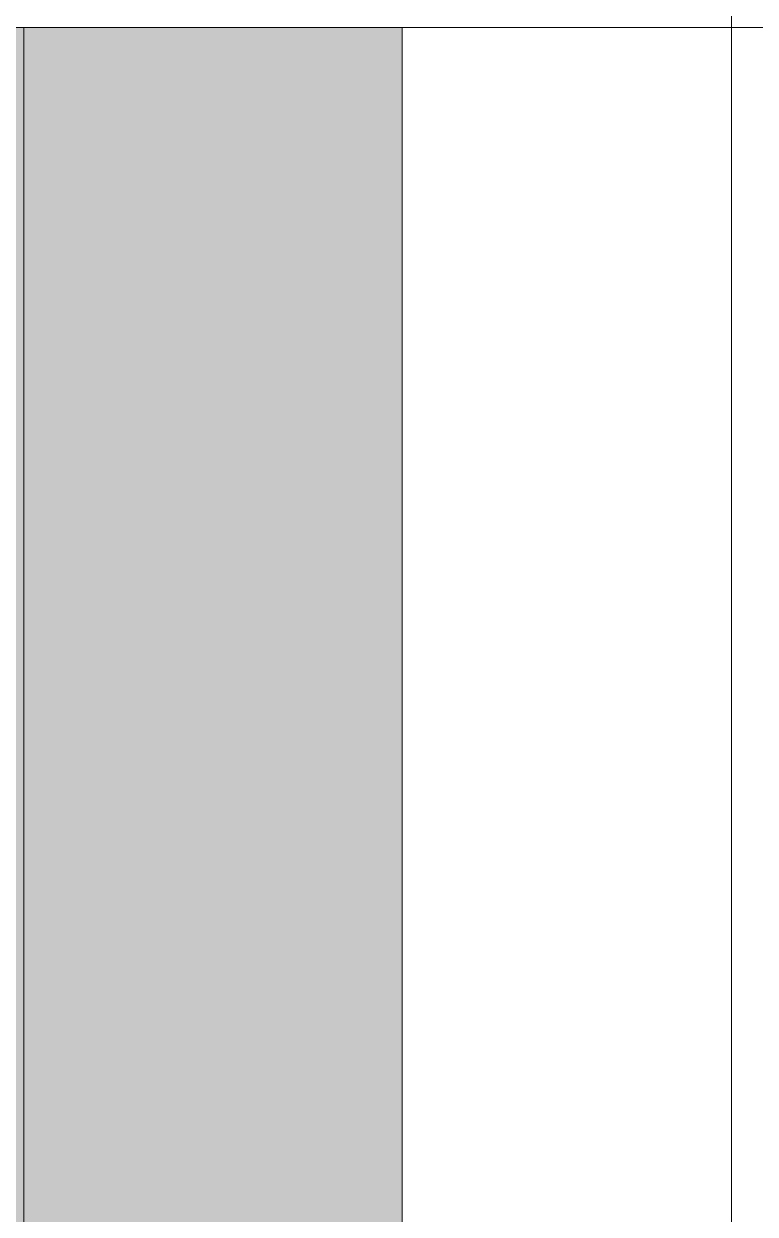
# Model space of a CAD drawing. Header units: metres. Extents: x 5 to 242, y -3 to 162.
# Drawn here: x 18.137 to 18.62, y 116.53 to 117.317 of the extents above; entities that cross this region are included whole.
import ezdxf

# ---------------------------------------------------------------- set-up
doc = ezdxf.new("R2010")
doc.units = ezdxf.units.M
doc.layers.add('1053_ARQ_BASE_MATADOURO_2_dwg', color=7, linetype='Continuous', lineweight=5, true_color=0x767676)
doc.layers.add('1053_ARQ_BASE_MATADOURO_dwg', color=7, linetype='Continuous', lineweight=5, true_color=0x767676)
for name, color, linetype, lineweight in [('A-DETL', 7, 'Continuous', 5), ('A-DETL-GENF', 7, 'Continuous', 5), ('A-PISO', 7, 'Continuous', 5), ('A-WALL', 7, 'Continuous', 9), ('G-ANNO-SYMB', 7, 'Continuous', 5)]:
    doc.layers.add(name, color=color, linetype=linetype, lineweight=lineweight)

# ---------------------------------------------------------------- blocks, each defined once
blk = doc.blocks.new('1053_ARQ_BASE_MATADOURO_dwg-3625622-CURRAL BOVINO')
at = {"color": 253, "lineweight": 5, "true_color": 0xaeaeae}
blk.add_line((119.29312, 117.31418), (119.29312, 109.81418), dxfattribs=at)
blk = doc.blocks.new('1053_ARQ_BASE_MATADOURO_2_dwg-3637054-CURRAL BOVINO')
at = {"layer": 'A-PISO', "color": 253, "true_color": 0xaaaaaa}
blk.add_line((119.04312, 84.12815), (118.85892, 84.12815), dxfattribs=at)
at = {"layer": 'A-PISO', "color": 253, "true_color": 0xaeaeae}
for p, q in [((119.04312, 84.12815), (119.04312, 76.62815)), ((119.29312, 84.12815), (119.04312, 84.12815)), ((119.29312, 84.12815), (119.29312, 76.62815))]:
    blk.add_line(p, q, dxfattribs=at)
at = {"layer": 'A-PISO', "color": 253, "true_color": 0xaaaaaa, "flags": 128}
blk.add_lwpolyline([(126.14312, 80.50315), (126.14312, 84.12815), (119.29312, 84.12815)], dxfattribs=at)

msp = doc.modelspace()

# ---------------------------------------------------------------- hatches: boundary and pattern name
at = {"layer": 'A-DETL-GENF', "true_color": 0xbfdfff}
h = msp.add_hatch(color=254, dxfattribs=at)
h.paths.add_polyline_path([(36.30292, 99.21418), (36.50292, 99.21418), (36.50292, 103.21418), (36.41542, 103.21418), (36.41542, 103.17314), (36.42662, 103.17314), (36.42662, 103.15664), (36.42472, 103.15664), (36.42472, 103.08264), (36.42662, 103.08264), (36.42662, 103.06614), (36.41542, 103.06614), (36.41499, 103.02368), (36.39042, 103.02391), (36.39042, 103.06614), (36.37922, 103.06614), (36.37922, 103.08264), (36.38112, 103.08264), (36.38112, 103.11214), (36.30292, 103.11214), (36.30292, 101.90792)])
h.paths.add_polyline_path([(27.20292, 99.21418), (27.20292, 103.21418), (27.11542, 103.21418), (27.11542, 103.17314), (27.12662, 103.17314), (27.12662, 103.15664), (27.12472, 103.15664), (27.12472, 103.08264), (27.12662, 103.08264), (27.12662, 103.06614), (27.11542, 103.06614), (27.11499, 103.02368), (27.09042, 103.02391), (27.09042, 103.06614), (27.07922, 103.06614), (27.07922, 103.08264), (27.08112, 103.08264), (27.08112, 103.11214), (27.00292, 103.11214), (27.00292, 99.21418)])
h.paths.add_polyline_path([(40.55292, 99.21418), (40.75292, 99.21418), (40.75292, 103.21418), (40.66542, 103.21418), (40.66542, 103.17314), (40.67662, 103.17314), (40.67662, 103.15664), (40.67472, 103.15664), (40.67472, 103.08264), (40.67662, 103.08264), (40.67662, 103.06614), (40.66542, 103.06614), (40.66499, 103.02368), (40.64042, 103.02391), (40.64042, 103.06614), (40.62922, 103.06614), (40.62922, 103.08264), (40.63112, 103.08264), (40.63112, 103.11214), (40.55292, 103.11214), (40.55292, 100.22422)])
h.paths.add_polyline_path([(29.75292, 99.21418), (29.95292, 99.21418), (29.95292, 103.21418), (29.86542, 103.21418), (29.86542, 103.17314), (29.87662, 103.17314), (29.87662, 103.15664), (29.87472, 103.15664), (29.87472, 103.08264), (29.87662, 103.08264), (29.87662, 103.06614), (29.86542, 103.06614), (29.86499, 103.02368), (29.84042, 103.02391), (29.84042, 103.06614), (29.82922, 103.06614), (29.82922, 103.08264), (29.83112, 103.08264), (29.83112, 103.11214), (29.75292, 103.11214), (29.75292, 100.35821)])
h.paths.add_polyline_path([(40.55727, 103.12714), (40.63112, 103.12714), (40.63112, 103.15664), (40.62922, 103.15664), (40.62922, 103.17314), (40.64042, 103.17314), (40.64042, 103.21418), (40.55292, 103.21418), (40.55292, 103.12714)])
h.paths.add_polyline_path([(36.30727, 103.12714), (36.38112, 103.12714), (36.38112, 103.15664), (36.37922, 103.15664), (36.37922, 103.17314), (36.39042, 103.17314), (36.39042, 103.21418), (36.30292, 103.21418), (36.30292, 103.12714)])
h.paths.add_polyline_path([(29.75727, 103.12714), (29.83112, 103.12714), (29.83112, 103.15664), (29.82922, 103.15664), (29.82922, 103.17314), (29.84042, 103.17314), (29.84042, 103.21418), (29.75292, 103.21418), (29.75292, 103.12714)])
h.paths.add_polyline_path([(27.00292, 103.12714), (27.08112, 103.12714), (27.08112, 103.15664), (27.07922, 103.15664), (27.07922, 103.17314), (27.09042, 103.17314), (27.09042, 103.21418), (27.00292, 103.21418)])
h.paths.add_polyline_path([(21.87615, 106.81418), (22.88663, 106.81418), (22.88663, 107.21418), (17.73663, 107.21418), (17.73663, 107.02668), (17.90313, 107.02668), (17.90313, 107.03788), (17.91963, 107.03788), (17.91963, 107.03598), (17.99363, 107.03598), (17.99363, 107.03788), (18.01013, 107.03788), (18.01013, 107.02668), (18.03663, 107.02626), (18.0364, 107.00168), (18.01013, 107.00168), (18.01013, 106.99048), (17.99363, 106.99048), (17.99363, 106.99238), (17.96413, 106.99238), (17.96413, 106.88918), (17.94913, 106.88918), (17.94899, 106.99238), (17.91963, 106.99238), (17.91963, 106.99048), (17.90313, 106.99048), (17.90313, 107.00168), (17.73663, 107.00168), (17.73663, 106.81418), (21.87371, 106.81418)])
h.paths.add_polyline_path([(18.06574, 109.81418), (18.13663, 109.81418), (18.13663, 117.31418), (17.94913, 117.31393), (17.94913, 117.15268), (17.96033, 117.15268), (17.96033, 117.13618), (17.95843, 117.13618), (17.95843, 117.06218), (17.96033, 117.06218), (17.96033, 117.04568), (17.94913, 117.04568), (17.9487, 117.01813), (17.92413, 117.01836), (17.92413, 117.04568), (17.91293, 117.04568), (17.91293, 117.06218), (17.91483, 117.06218), (17.91483, 117.09168), (17.81163, 117.09168), (17.81163, 117.10668), (17.91483, 117.10668), (17.91483, 117.13618), (17.91293, 117.13618), (17.91293, 117.15268), (17.92413, 117.15268), (17.92413, 117.31418), (17.74134, 117.31418), (17.74134, 109.81418)])
h.paths.add_polyline_path([(26.23663, 109.81418), (26.63663, 109.81418), (26.63663, 117.31418), (26.44913, 117.31393), (26.44913, 117.15268), (26.46033, 117.15268), (26.46033, 117.13618), (26.45843, 117.13618), (26.45843, 117.06218), (26.46033, 117.06218), (26.46033, 117.04568), (26.44913, 117.04568), (26.4487, 117.01813), (26.42413, 117.01836), (26.42413, 117.04568), (26.41293, 117.04568), (26.41293, 117.06218), (26.41483, 117.06218), (26.41483, 117.09168), (26.31163, 117.09168), (26.31163, 117.10668), (26.41483, 117.10668), (26.41483, 117.13618), (26.41293, 117.13618), (26.41293, 117.15268), (26.42413, 117.15268), (26.42413, 117.31418), (26.23663, 117.31418), (26.23663, 112.92451)])
at = {"layer": 'A-WALL', "true_color": 0xc0c0c0, "transparency": 33554483}
msp.add_hatch(color=9, dxfattribs=at).paths.add_polyline_path([(18.38663, 109.81418), (18.38663, 117.31418), (18.13663, 117.31418), (18.13663, 109.81418)])

# ---------------------------------------------------------------- linework, layer by layer
at = {"layer": 'A-DETL'}
for p, q in [((18.13663, 117.31418), (17.74134, 117.31418)), ((18.13663, 109.81418), (18.13663, 117.31418))]:
    msp.add_line(p, q, dxfattribs=at)
at = {"layer": 'A-WALL', "color": 250, "true_color": 0x262626}
for q in [(18.13663, 109.81418), (18.38663, 117.31418)]:
    msp.add_line((18.13663, 117.31418), q, dxfattribs=at)
at = {"layer": 'A-WALL'}
msp.add_line((18.38663, 117.31418), (18.38663, 109.81418), dxfattribs=at)
at = {"layer": 'G-ANNO-SYMB'}
msp.add_line((18.60433, 109.28398), (18.60433, 118.36267), dxfattribs=at)

# ---------------------------------------------------------------- block references
at = {"layer": '1053_ARQ_BASE_MATADOURO_2_dwg', "color": 253, "true_color": 0xaaaaaa}
msp.add_blockref('1053_ARQ_BASE_MATADOURO_2_dwg-3637054-CURRAL BOVINO', (-100.90649, 33.18603), dxfattribs=at)
at = {"layer": '1053_ARQ_BASE_MATADOURO_dwg', "color": 253, "true_color": 0xaaaaaa}
msp.add_blockref('1053_ARQ_BASE_MATADOURO_dwg-3625622-CURRAL BOVINO', (-100.90649, 0), dxfattribs=at)

doc.saveas('drawing.dxf')
